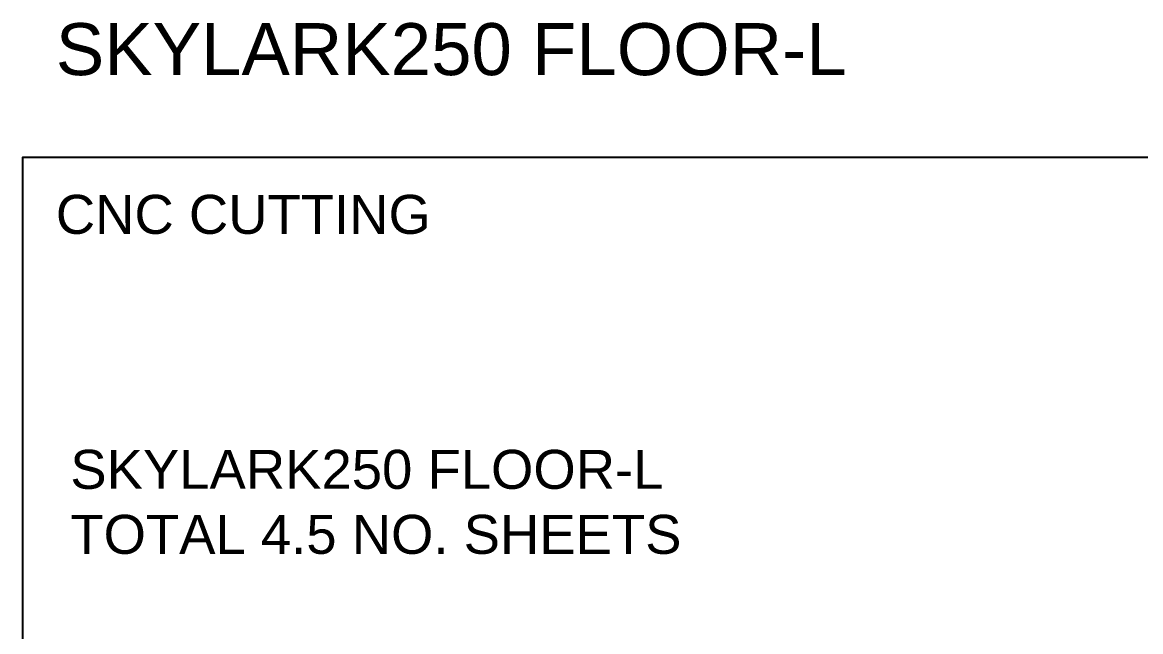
# Model space of a CAD drawing. Extents: x -30 to 12678, y 0 to 23683.
# Drawn here: x 0 to 4303, y 3769 to 6113 of the extents above; entities that cross this region are included whole.
import ezdxf

# ---------------------------------------------------------------- set-up
doc = ezdxf.new("R2010")
doc.units = 0
doc.layers.add('0_SHEET_SPRUCEPLY_2440X122', color=1, linetype='CONTINUOUS')
doc.layers.add('DONOTCUT', color=7, linetype='CONTINUOUS')
doc.styles.add('ARIAL_REGULAR', font='arial.ttf')

msp = doc.modelspace()

# ---------------------------------------------------------------- linework, layer by layer
at = {"layer": 'DONOTCUT'}
msp.add_lwpolyline([(0, 0), (7173.1, 0), (7173.1, 5593.4), (0, 5593.4)], close=True, dxfattribs=at)

# ---------------------------------------------------------------- texts
at = {"layer": '0_SHEET_SPRUCEPLY_2440X122', "color": 1, "char_height": 0.5, "width": 4.918, "attachment_point": 1, "style": 'ARIAL_REGULAR'}
for s, insert in [('001 x1', (171.5, 3808.2)), ('002 x1', (1591.5, 3808.2)), ('003 x1', (3011.5, 3808.2))]:
    msp.add_mtext(s, dxfattribs=dict(at, insert=insert))
at = {"layer": 'DONOTCUT', "attachment_point": 1, "style": 'ARIAL_REGULAR'}
for s, insert, char_height, width in [('SKYLARK250 FLOOR-L', (128.7, 6110, 0), 200, 6441.304), ('CNC CUTTING', (128.7, 5449.5, 0), 150, 3150), ('{\\fArial;SKYLARK250 FLOOR-L}\\P{\\fArial;TOTAL 4.5 NO. SHEETS}', (184.5, 4468.6), 150, 4961.413)]:
    msp.add_mtext(s, dxfattribs=dict(at, insert=insert, char_height=char_height, width=width))

doc.saveas('drawing.dxf')
